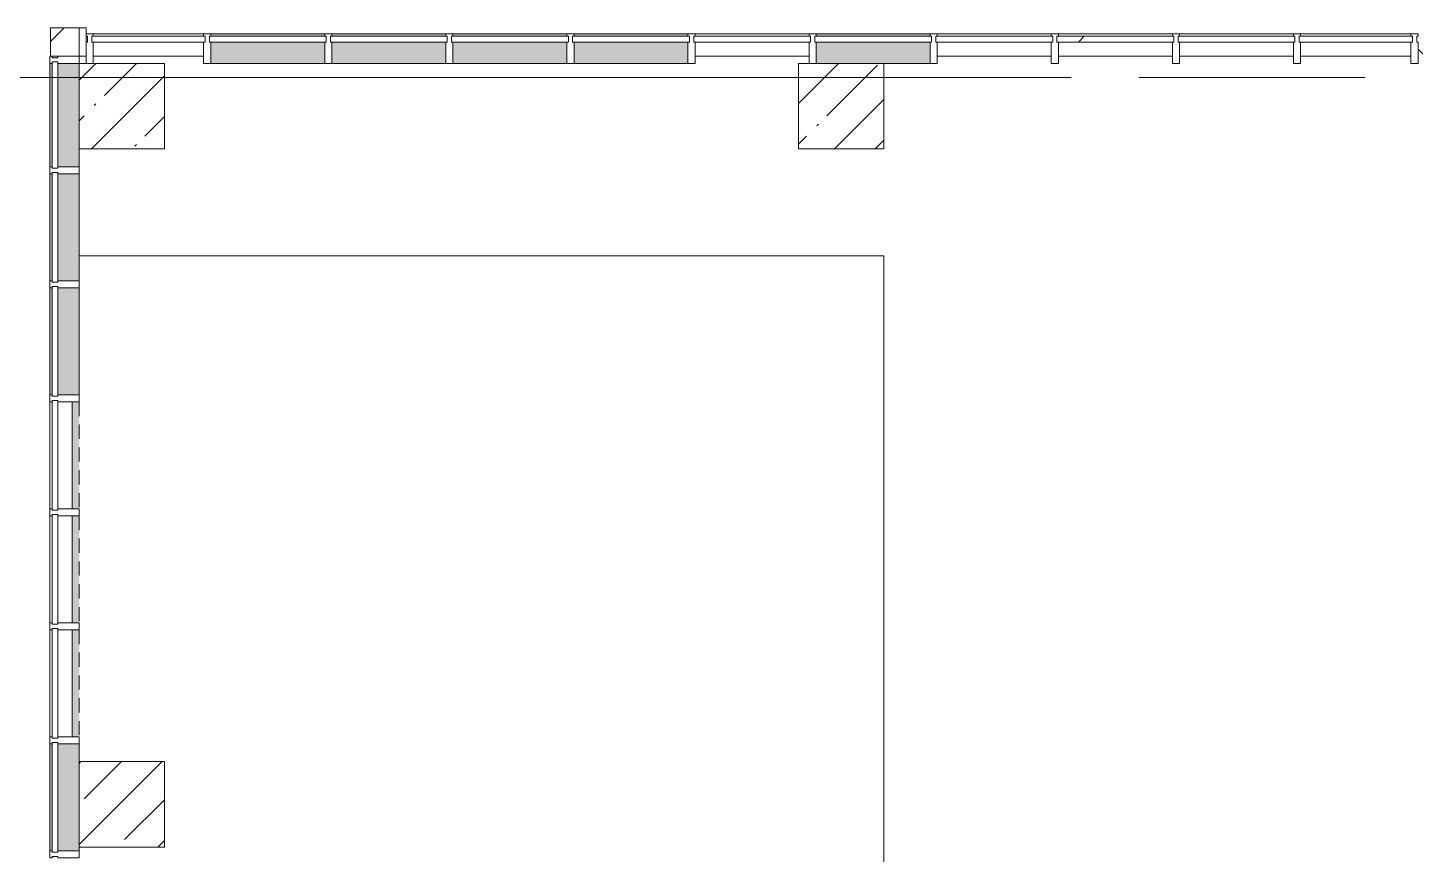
# Model space of a CAD drawing. Header units: millimetres. Extents: x 35147 to 231677, y -8553 to 29000.
# Drawn here: x 108368 to 118108, y 21550 to 27350 of the extents above; entities that cross this region are included whole.
import ezdxf

# ---------------------------------------------------------------- set-up
doc = ezdxf.new("R2010")
doc.units = ezdxf.units.MM
doc.linetypes.add('200_ШТРИХ__ш1_п0_6_', pattern=[160, 100, -60])
doc.linetypes.add('Осевая', pattern=[3175, 635, -476.25, 1587.5, -476.25])
for name, color, linetype, lineweight in [('A-DETL-MBND-1', 7, '200_ШТРИХ__ш1_п0_6_', 9), ('A-GLAZ-CURT-2', 7, 'Continuous', 5), ('A-GLAZ-CWMG-2', 7, 'Continuous', 5), ('A-WALL-2', 7, 'Continuous', 5), ('S-COLS-1', 7, 'Continuous', 5), ('Оси', 7, 'Continuous', 9), ('Оси-2', 7, 'Осевая', 9)]:
    doc.layers.add(name, color=color, linetype=linetype, lineweight=lineweight)
doc.layers.add('A-FLOR-1', color=7, linetype='Continuous', lineweight=5, true_color=0xaaaaaa)
doc.layers.add('A-GLAZ-CWMG-3', color=7, linetype='Continuous', lineweight=5, true_color=0x383e42)

# ---------------------------------------------------------------- blocks, each defined once
blk = doc.blocks.new('Прямоугольный импост - Импост структурный с накладкой - 190мм-22856805-2_9_2_птичка')
at = {"layer": 'A-GLAZ-CWMG-2'}
for p, q in [((0, 17), (-50, 17)), ((-50, 17), (-50, 0)), ((-50, 0), (-40, 0)), ((-40, 0), (-40, -40)), ((-10, -40), (-10, 0)), ((-10, 0), (-0.1, 0)), ((0, 11.1), (0, 17)), ((-40, -40), (-50, -40)), ((-50, -40), (-50, -190)), ((-0.1, -40), (-10, -40)), ((-50, -190), (0, -190))]:
    blk.add_line(p, q, dxfattribs=at)
blk = doc.blocks.new('Системная панель - Стекло - 40мм-22858580-2_9_2_птичка')
at = {"layer": 'A-GLAZ-CURT-2'}
for p, q in [((372.5, 40), (-372.5, 40)), ((-372.5, 40), (-372.5, 0)), ((-372.5, 0), (372.5, 0)), ((372.5, 0), (372.5, 40))]:
    blk.add_line(p, q, dxfattribs=at)
blk = doc.blocks.new('Системная панель - Стекло - 40мм-V262-2_9_2_птичка')
at = {"layer": 'A-GLAZ-CURT-2'}
for p, q in [((385, 40), (-385, 40)), ((-385, 40), (-385, 0)), ((-385, 0), (385, 0)), ((385, 0), (385, 40))]:
    blk.add_line(p, q, dxfattribs=at)
blk = doc.blocks.new('Прямоугольный импост - Импост структурный с накладкой - 190мм-22856798-2_9_2_птичка')
at = {"layer": 'A-GLAZ-CWMG-2'}
for p, q in [((-25, 0), (-25, 17)), ((-25, 17), (25, 17)), ((-15, 0), (-25, 0)), ((-15, -40), (-15, 0)), ((25, 0), (15, 0)), ((15, 0), (15, -40)), ((25, 17), (25, 0)), ((-25, -190), (-25, -40)), ((-25, -40), (-15, -40)), ((15, -40), (25, -40)), ((25, -40), (25, -190)), ((25, -190), (-25, -190))]:
    blk.add_line(p, q, dxfattribs=at)
blk = doc.blocks.new('Прямоугольный импост - Импост структурный с накладкой - 160мм-22858437-2_9_2_птичка')
at = {"layer": 'A-GLAZ-CWMG-2'}
for p, q in [((3854.1, 23925.1), (3854.1, 23175.1)), ((4011.1, 23925.1), (4011.1, 23175.1))]:
    blk.add_line(p, q, dxfattribs=at)
blk = doc.blocks.new('Системная панель - Стекло - 40мм-V263-2_9_2_птичка')
at = {"layer": 'A-GLAZ-CURT-2'}
for p, q in [((385, 40), (-385, 40)), ((-385, 40), (-385, 0)), ((-385, 0), (385, 0)), ((385, 0), (385, 40))]:
    blk.add_line(p, q, dxfattribs=at)
blk = doc.blocks.new('Системная панель - Стекло - 40мм-V264-2_9_2_птичка')
at = {"layer": 'A-GLAZ-CURT-2'}
h = blk.add_hatch(dxfattribs=at)
h.set_pattern_fill('FP_103', color=256, style=0, pattern_type=2)
h.set_pattern_definition([(135, (23850.1, -4371.1), (-1414.21, -1414.21), [1000, -3000]), (135, (24350.1, -5371.1), (-1414.21, -1414.21), [3000, -1000]), (135, (24850.1, -3371.1), (-1414.21, -1414.21), [1000, -3000])])
h.paths.add_polyline_path([(385, 40), (-385, 40), (-385, 0), (385, 0)])
for p, q in [((385, 40), (-385, 40)), ((-385, 40), (-385, 0)), ((-385, 0), (385, 0)), ((385, 0), (385, 40))]:
    blk.add_line(p, q, dxfattribs=at)
blk = doc.blocks.new('Системная панель - Стекло - 40мм-22856069-2_9_2_птичка')
at = {"layer": 'A-GLAZ-CURT-2'}
for p, q in [((397.5, 0), (-397.5, 0)), ((-397.5, 0), (-397.5, -40)), ((397.5, -40), (397.5, 0)), ((-397.5, -40), (397.5, -40))]:
    blk.add_line(p, q, dxfattribs=at)
blk = doc.blocks.new('Системная панель - Стекло - 40мм-22856070-2_9_2_птичка')
at = {"layer": 'A-GLAZ-CURT-2'}
h = blk.add_hatch(dxfattribs=at)
h.set_pattern_fill('FP_104', color=256, style=0, pattern_type=2)
h.set_pattern_definition([(45, (-9285, -26790), (-1414.21, 1414.21), [1000, -3000]), (45, (-10285, -27290), (-1414.21, 1414.21), [3000, -1000]), (45, (-8285, -27790), (-1414.21, 1414.21), [1000, -3000])])
h.paths.add_polyline_path([(410, -40), (410, 0), (-410, 0), (-410, -40)])
for p, q in [((410, 0), (-410, 0)), ((-410, 0), (-410, -40)), ((-410, -40), (410, -40)), ((410, -40), (410, 0))]:
    blk.add_line(p, q, dxfattribs=at)
blk = doc.blocks.new('Системная панель - Стекло - 40мм-V265-2_9_2_птичка')
at = {"layer": 'A-GLAZ-CURT-2'}
for p, q in [((410, 0), (-410, 0)), ((-410, 0), (-410, -40)), ((-410, -40), (410, -40)), ((410, -40), (410, 0))]:
    blk.add_line(p, q, dxfattribs=at)
blk = doc.blocks.new('Системная панель - Стекло - 40мм-22856305-2_9_2_птичка')
at = {"layer": 'A-GLAZ-CURT-2'}
h = blk.add_hatch(dxfattribs=at)
h.set_pattern_fill('FP_105', color=256, style=0, pattern_type=2)
h.set_pattern_definition([(45, (-11835.1, -26790), (-1414.21, 1414.21), [1000, -3000]), (45, (-12835.1, -27290), (-1414.21, 1414.21), [3000, -1000]), (45, (-10835.1, -27790), (-1414.21, 1414.21), [1000, -3000])])
h.paths.add_polyline_path([(410.1, -40), (410.1, 0), (-410.1, 0), (-410.1, -40)])
for p, q in [((410.1, 0), (-410.1, 0)), ((-410.1, 0), (-410.1, -40)), ((-410.1, -40), (410.1, -40)), ((410.1, -40), (410.1, 0))]:
    blk.add_line(p, q, dxfattribs=at)
blk = doc.blocks.new('Системная панель - Стекло - 40мм-V266-2_9_2_птичка')
at = {"layer": 'A-GLAZ-CURT-2'}
for p, q in [((410, 0), (-410, 0)), ((-410, 0), (-410, -40)), ((-410, -40), (410, -40)), ((410, -40), (410, 0))]:
    blk.add_line(p, q, dxfattribs=at)
blk = doc.blocks.new('Системная панель - Стекло - 40мм-V267-2_9_2_птичка')
at = {"layer": 'A-GLAZ-CURT-2'}
for p, q in [((397.5, 0), (-397.5, 0)), ((-397.5, 0), (-397.5, -40)), ((397.5, -40), (397.5, 0)), ((-397.5, -40), (397.5, -40))]:
    blk.add_line(p, q, dxfattribs=at)
blk = doc.blocks.new('Прямоугольный импост - Импост структурный с накладкой - 190мм-22856073-2_9_2_птичка')
at = {"layer": 'A-GLAZ-CWMG-2'}
for p, q in [((-50, 40), (-50, 190)), ((-50, 190), (0, 190)), ((0, 190), (0, 40)), ((-40, 40), (-50, 40)), ((-50, -17), (-50, 0)), ((-50, 0), (-40, 0)), ((-40, 0), (-40, 40)), ((-10, 40), (-10, 0)), ((0, 40), (-10, 40)), ((-10, 0), (0, 0)), ((0, 0), (0, -17)), ((0, -17), (-50, -17))]:
    blk.add_line(p, q, dxfattribs=at)
blk = doc.blocks.new('Прямоугольный импост - Импост структурный с накладкой - 160мм-22794259-2_9_2_птичка')
at = {"layer": 'A-GLAZ-CWMG-2'}
for p, q in [((4160, 27307), (4935, 27307)), ((4160, 27150), (4935, 27150))]:
    blk.add_line(p, q, dxfattribs=at)
blk = doc.blocks.new('Прямоугольный импост - Импост структурный с накладкой - 160мм-20149070-2_9_2_птичка')
at = {"layer": 'A-GLAZ-CWMG-2'}
for p, q in [((8385, 27307), (9185, 27307)), ((8385, 27150), (9185, 27150))]:
    blk.add_line(p, q, dxfattribs=at)
blk = doc.blocks.new('Прямоугольный импост - Импост структурный с накладкой - 160мм-22794460-2_9_2_птичка')
at = {"layer": 'A-GLAZ-CWMG-2'}
for p, q in [((10935, 27307), (11285, 27307)), ((10935, 27150), (11285, 27150))]:
    blk.add_line(p, q, dxfattribs=at)
blk = doc.blocks.new('Прямоугольный импост - Импост структурный с накладкой - 160мм-22794342-2_9_2_птичка')
at = {"layer": 'A-GLAZ-CWMG-2'}
for p, q in [((11285, 27307), (11735.3, 27307)), ((11285, 27150), (11735.3, 27150))]:
    blk.add_line(p, q, dxfattribs=at)
blk = doc.blocks.new('Прямоугольный импост - Импост структурный с накладкой - 190мм-22856065-2_9_2_птичка')
at = {"layer": 'A-GLAZ-CWMG-2'}
for p, q in [((-25, 40), (-25, 190)), ((-25, 190), (25, 190)), ((25, 190), (25, 40)), ((-15, 40), (-25, 40)), ((-25, -17), (-25, 0)), ((-25, 0), (-15, 0)), ((-15, 0), (-15, 40)), ((15, 40), (15, 0)), ((25, 40), (15, 40)), ((15, 0), (25, 0)), ((25, 0), (25, -17)), ((25, -17), (-25, -17))]:
    blk.add_line(p, q, dxfattribs=at)
blk = doc.blocks.new('Прямоугольный импост - Импост структурный с накладкой - 190мм-V268-2_9_2_птичка')
at = {"layer": 'A-GLAZ-CWMG-2'}
for p, q in [((-50, 190), (-50, 40)), ((0, 40), (0, 190)), ((-50, 40), (-40, 40)), ((-40, 0), (-50, 0)), ((-50, 0), (-50, -17)), ((-40, 40), (-40, 0)), ((-10, 0), (-10, 40)), ((-10, 40), (0, 40)), ((0, 0), (-10, 0)), ((0, -17), (0, 0)), ((-50, -17), (0, -17))]:
    blk.add_line(p, q, dxfattribs=at)
blk = doc.blocks.new('Системная панель - Стекло - 40мм-V293-2_9_2_птичка')
at = {"layer": 'A-GLAZ-CURT-2'}
h = blk.add_hatch(dxfattribs=at)
h.set_pattern_fill('FP_122', color=256, style=0, pattern_type=2)
h.set_pattern_definition([(135, (24650.1, -4371.1), (-1414.21, -1414.21), [1000, -3000]), (135, (25150.1, -5371.1), (-1414.21, -1414.21), [3000, -1000]), (135, (25650.1, -3371.1), (-1414.21, -1414.21), [1000, -3000])])
h.paths.add_polyline_path([(385, 40), (-385, 40), (-385, 0), (385, 0)])
for p, q in [((385, 40), (-385, 40)), ((-385, 40), (-385, 0)), ((-385, 0), (385, 0)), ((385, 0), (385, 40))]:
    blk.add_line(p, q, dxfattribs=at)
blk = doc.blocks.new('Прямоугольный импост - Импост структурный с накладкой - 190мм-V294-2_9_2_птичка')
at = {"layer": 'A-GLAZ-CWMG-3'}
for points in [[(3871.1, 24775.1), (3871.1, 25525.1), (3854.1, 25525.1), (3854.1, 24775.1)], [(4061.1, 24775.1), (4061.1, 25525.1), (3911.1, 25525.1), (3911.1, 24775.1)]]:
    blk.add_hatch(color=256, dxfattribs=at).paths.add_polyline_path(points)
at = {"layer": 'A-GLAZ-CWMG-2'}
for p, q in [((3854.1, 25525.1), (3854.1, 24775.1)), ((4061.1, 25525.1), (4061.1, 24775.1))]:
    blk.add_line(p, q, dxfattribs=at)
blk = doc.blocks.new('Системная панель - Стекло - 40мм-V295-2_9_2_птичка')
at = {"layer": 'A-GLAZ-CURT-2'}
for p, q in [((410, 0), (-410, 0)), ((-410, 0), (-410, -40)), ((-410, -40), (410, -40)), ((410, -40), (410, 0))]:
    blk.add_line(p, q, dxfattribs=at)
blk = doc.blocks.new('Прямоугольный импост - Импост структурный с накладкой - 190мм-23186024-2_9_2_птичка')
at = {"layer": 'A-GLAZ-CWMG-3'}
for points in [[(9987, 27290), (10035, 27290), (10035, 27307), (9235, 27307), (9235, 27290)], [(9987, 27100), (10035, 27100), (10035, 27250), (9235, 27250), (9235, 27100), (9710, 27100)]]:
    blk.add_hatch(color=256, dxfattribs=at).paths.add_polyline_path(points)
at = {"layer": 'A-GLAZ-CWMG-2'}
for p, q in [((9235, 27307), (10035, 27307)), ((9710, 27100), (10035, 27100))]:
    blk.add_line(p, q, dxfattribs=at)
blk = doc.blocks.new('Прямоугольный импост - Импост структурный с накладкой - 190мм-V296-2_9_2_птичка')
at = {"layer": 'A-GLAZ-CWMG-2'}
for p, q in [((-25, 40), (-25, 190)), ((25, 190), (25, 40)), ((-15, 40), (-25, 40)), ((-25, -17), (-25, 0)), ((-25, 0), (-15, 0)), ((-15, 0), (-15, 40)), ((15, 40), (15, 0)), ((25, 40), (15, 40)), ((15, 0), (25, 0)), ((25, 0), (25, -17)), ((25, -17), (-25, -17))]:
    blk.add_line(p, q, dxfattribs=at)
blk = doc.blocks.new('Системная панель - Стекло - 40мм-V297-2_9_2_птичка')
at = {"layer": 'A-GLAZ-CURT-2'}
for p, q in [((410, 0), (-410, 0)), ((-410, 0), (-410, -40)), ((-410, -40), (410, -40)), ((410, -40), (410, 0))]:
    blk.add_line(p, q, dxfattribs=at)
blk = doc.blocks.new('Прямоугольный импост - Импост структурный с накладкой - 190мм-V298-2_9_2_птичка')
at = {"layer": 'A-GLAZ-CWMG-3'}
for points in [[(8132, 27290), (8335, 27290), (8335, 27307), (7535, 27307), (7535, 27290)], [(8132, 27100), (8335, 27100), (8335, 27250), (7535, 27250), (7535, 27100)]]:
    blk.add_hatch(color=256, dxfattribs=at).paths.add_polyline_path(points)
at = {"layer": 'A-GLAZ-CWMG-2'}
for p, q in [((7535, 27307), (8335, 27307)), ((7535, 27100), (8335, 27100))]:
    blk.add_line(p, q, dxfattribs=at)
blk = doc.blocks.new('Системная панель - Стекло - 40мм-V325-2_9_2_птичка')
at = {"layer": 'A-GLAZ-CURT-2'}
for p, q in [((410, 0), (-410, 0)), ((-410, 0), (-410, -40)), ((-410, -40), (410, -40)), ((410, -40), (410, 0))]:
    blk.add_line(p, q, dxfattribs=at)
blk = doc.blocks.new('Системная панель - Стекло - 40мм-V326-2_9_2_птичка')
at = {"layer": 'A-GLAZ-CURT-2'}
for p, q in [((410, 0), (-410, 0)), ((-410, 0), (-410, -40)), ((-410, -40), (410, -40)), ((410, -40), (410, 0))]:
    blk.add_line(p, q, dxfattribs=at)
blk = doc.blocks.new('Прямоугольный импост - Импост структурный с накладкой - 190мм-22858574-2_9_2_птичка')
at = {"layer": 'A-GLAZ-CWMG-3'}
for points in [[(3871.1, 26375.1), (3871.1, 27100.1), (3854.1, 27100.1), (3854.1, 26375.1)], [(4061.1, 26375.1), (4060, 27100.1), (3911.1, 27100.1), (3911.1, 26375.1), (4060, 26375.1)]]:
    blk.add_hatch(color=256, dxfattribs=at).paths.add_polyline_path(points)
at = {"layer": 'A-GLAZ-CWMG-2'}
for p, q in [((3854.1, 27100.1), (3854.1, 26375.1)), ((4061.1, 26500), (4061.1, 26375.1))]:
    blk.add_line(p, q, dxfattribs=at)
blk = doc.blocks.new('BSC_Колонна _Прямоугольная - 200х200-22401950-2_9_2_птичка')
at = {"layer": 'S-COLS-1'}
h = blk.add_hatch(dxfattribs=at)
h.set_pattern_fill('FP_156', color=256, style=0, pattern_type=2)
h.set_pattern_definition([(45, (-3960, -27250), (-176.7767, 176.7767), [])])
h.paths.add_polyline_path([(100, -100), (100, 100), (-100, 100), (-100, -100)])
for p, q in [((100, 100), (-100, 100)), ((-100, 100), (-100, -100)), ((100, -100), (100, 100)), ((-100, -100), (100, -100))]:
    blk.add_line(p, q, dxfattribs=at)
blk = doc.blocks.new('Системная панель - Стекло - 40мм-V339-2_9_2_птичка')
at = {"layer": 'A-GLAZ-CURT-2'}
h = blk.add_hatch(dxfattribs=at)
h.set_pattern_fill('FP_157', color=256, style=0, pattern_type=2)
h.set_pattern_definition([(45, (-6735, -26790), (-1414.21, 1414.21), [1000, -3000]), (45, (-7735, -27290), (-1414.21, 1414.21), [3000, -1000]), (45, (-5735, -27790), (-1414.21, 1414.21), [1000, -3000])])
h.paths.add_polyline_path([(410, -40), (410, 0), (-410, 0), (-410, -40), (41.9, -40)])
for p, q in [((410, 0), (-410, 0)), ((-410, 0), (-410, -40)), ((-410, -40), (410, -40)), ((410, -40), (410, 0))]:
    blk.add_line(p, q, dxfattribs=at)
blk = doc.blocks.new('Системная панель - Стекло - 40мм-V340-2_9_2_птичка')
at = {"layer": 'A-GLAZ-CURT-2'}
for p, q in [((385, 40), (-385, 40)), ((-385, 40), (-385, 0)), ((-385, 0), (385, 0)), ((385, 0), (385, 40))]:
    blk.add_line(p, q, dxfattribs=at)
blk = doc.blocks.new('BSC_Колонна _Прямоугольная - 600х600-V344-2_9_2_птичка')
at = {"layer": 'S-COLS-1'}
h = blk.add_hatch(dxfattribs=at)
h.set_pattern_fill('FP_160', color=256, style=0, pattern_type=2)
h.set_pattern_definition([(45, (-9410, -26800), (-285.123, 285.123), []), (45, (-9124.88, -26800), (-285.123, 285.123), [504.031, -100.806, 16.764, -84.042])])
h.paths.add_polyline_path([(-300, -300), (300, -300), (300, 300), (-300, 300)])
for p, q in [((300, 300), (-300, 300)), ((-300, 300), (-300, -300)), ((300, -300), (300, 300)), ((-300, -300), (300, -300))]:
    blk.add_line(p, q, dxfattribs=at)
blk = doc.blocks.new('BSC_Колонна _Прямоугольная - 600х600-V345-2_9_2_птичка')
at = {"layer": 'S-COLS-1'}
h = blk.add_hatch(dxfattribs=at)
h.set_pattern_fill('FP_161', color=256, style=0, pattern_type=2)
h.set_pattern_definition([(45, (-4360, -26800), (-285.123, 285.123), []), (45, (-4074.88, -26800), (-285.123, 285.123), [504.031, -100.806, 16.764, -84.042])])
h.paths.add_polyline_path([(-300, -300), (300, -300), (300, 300), (-300, 300), (-300, 39.2)])
for p, q in [((300, 300), (-300, 300)), ((-300, 300), (-300, -300)), ((300, -300), (300, 300)), ((-300, -300), (300, -300))]:
    blk.add_line(p, q, dxfattribs=at)
blk = doc.blocks.new('BSC_Колонна _Прямоугольная - 600х600-V346-2_9_2_птичка')
at = {"layer": 'S-COLS-1'}
h = blk.add_hatch(dxfattribs=at)
h.set_pattern_fill('FP_163', color=256, style=0, pattern_type=2)
h.set_pattern_definition([(45, (-4360, -21900), (-285.123, 285.123), []), (45, (-4074.88, -21900), (-285.123, 285.123), [504.031, -100.806, 16.764, -84.042])])
h.paths.add_polyline_path([(-300, -300), (300, -300), (300, 300), (-300, 300), (-300, -266.9)])
for p, q in [((300, 300), (-300, 300)), ((-300, 300), (-300, -300)), ((300, -300), (300, 300)), ((-300, -300), (300, -300))]:
    blk.add_line(p, q, dxfattribs=at)
blk = doc.blocks.new('Системная панель - Стекло - 40мм-V355-2_9_2_птичка')
at = {"layer": 'A-GLAZ-CURT-2'}
for p, q in [((385, 40), (-385, 40)), ((-385, 40), (-385, 0)), ((-385, 0), (385, 0)), ((385, 0), (385, 40))]:
    blk.add_line(p, q, dxfattribs=at)
blk = doc.blocks.new('Прямоугольный импост - Импост структурный с накладкой - 190мм-V356-2_9_2_птичка')
at = {"layer": 'A-GLAZ-CWMG-3'}
for points in [[(3871.1, 21575.1), (3871.1, 22325.1), (3854.1, 22325.1), (3854.1, 21575.1)], [(4061.1, 21575.1), (4060, 22325.1), (3911.1, 22325.1), (3911.1, 21575.1), (4060, 21575.1)]]:
    blk.add_hatch(color=256, dxfattribs=at).paths.add_polyline_path(points)
at = {"layer": 'A-GLAZ-CWMG-2'}
for p, q in [((3854.1, 22325.1), (3854.1, 21575.1)), ((4061.1, 22325.1), (4061.1, 22200)), ((4061.1, 21600), (4061.1, 21575.1))]:
    blk.add_line(p, q, dxfattribs=at)
blk = doc.blocks.new('Прямоугольный импост - Импост структурный с накладкой - 190мм-V374-2_9_2_птичка')
at = {"layer": 'A-DETL-MBND-1'}
blk.add_hatch(color=256, dxfattribs=at).paths.add_polyline_path([(4061.1, 23975.1), (4061.1, 24725.1), (4011.1, 24725.1), (4011.1, 23975.1)])
blk.add_line((4061.1, 24725.1), (4061.1, 23975.1), dxfattribs=at)

msp = doc.modelspace()

# ---------------------------------------------------------------- hatches: boundary and pattern name
at = {"layer": 'A-WALL-2'}
h = msp.add_hatch(dxfattribs=at)
h.set_pattern_fill('FP_94', color=256, style=0, pattern_type=2)
h.set_pattern_definition([(135, (104667.4, 0), (-176.7767, -176.7767), [])])
h.paths.add_polyline_path([(118364.5, 27150), (118377.4, 27150), (118377.4, 27350), (118127.6, 27350), (118127.6, 27150)])
h.paths.add_polyline_path([(108727.4, 27150), (108777.4, 27150), (108777.4, 27350), (108727.4, 27350)])

# ---------------------------------------------------------------- linework, layer by layer
at = {"layer": 'A-FLOR-1'}
for p, q in [((114377.4, 25750), (108728.5, 25750)), ((114377.4, 20770), (114377.4, 25750))]:
    msp.add_line(p, q, dxfattribs=at)
at = {"layer": 'A-WALL-2'}
for p, q in [((108777.4, 27350), (108727.4, 27350)), ((108777.4, 27150), (108777.4, 27350)), ((108727.4, 27150), (108777.4, 27150))]:
    msp.add_line(p, q, dxfattribs=at)
at = {"layer": 'Оси'}
msp.add_line((102556.4, 27000), (115056.4, 27000), dxfattribs=at)
at = {"layer": 'Оси-2'}
msp.add_line((115056.4, 27000), (126027.4, 27000), dxfattribs=at)

# ---------------------------------------------------------------- block references
at = {"layer": 'A-DETL-MBND-1'}
for p in [(104667.4, 0), (104667.4, -800), (104667.4, -1600)]:
    msp.add_blockref('Прямоугольный импост - Импост структурный с накладкой - 190мм-V374-2_9_2_птичка', p, dxfattribs=at)
at = {"layer": 'A-GLAZ-CURT-2'}
for name, p in [('Системная панель - Стекло - 40мм-22856069-2_9_2_птичка', (109214.9, 27290)), ('Системная панель - Стекло - 40мм-V326-2_9_2_птичка', (110052.4, 27290)), ('Системная панель - Стекло - 40мм-V339-2_9_2_птичка', (110902.4, 27290)), ('Системная панель - Стекло - 40мм-V325-2_9_2_птичка', (111752.4, 27290)), ('Системная панель - Стекло - 40мм-V297-2_9_2_птичка', (112602.4, 27290)), ('Системная панель - Стекло - 40мм-22856070-2_9_2_птичка', (113452.4, 27290)), ('Системная панель - Стекло - 40мм-V295-2_9_2_птичка', (114302.4, 27290)), ('Системная панель - Стекло - 40мм-V265-2_9_2_птичка', (115152.4, 27290)), ('Системная панель - Стекло - 40мм-22856305-2_9_2_птичка', (116002.5, 27290)), ('Системная панель - Стекло - 40мм-V266-2_9_2_птичка', (116852.6, 27290)), ('Системная панель - Стекло - 40мм-V267-2_9_2_птичка', (117690.1, 27290))]:
    msp.add_blockref(name, p, dxfattribs=at)
at = {"layer": 'A-GLAZ-CURT-2', "rotation": 269.9999999999999}
for name, p in [('Системная панель - Стекло - 40мм-22858580-2_9_2_птичка', (108538.5, 26737.6)), ('Системная панель - Стекло - 40мм-V340-2_9_2_птичка', (108538.5, 25950.1)), ('Системная панель - Стекло - 40мм-V293-2_9_2_птичка', (108538.5, 25150.1)), ('Системная панель - Стекло - 40мм-V264-2_9_2_птичка', (108538.5, 24350.1)), ('Системная панель - Стекло - 40мм-V262-2_9_2_птичка', (108538.5, 23550.1)), ('Системная панель - Стекло - 40мм-V263-2_9_2_птичка', (108538.5, 22750.1)), ('Системная панель - Стекло - 40мм-V355-2_9_2_птичка', (108538.5, 21950.1))]:
    msp.add_blockref(name, p, dxfattribs=at)
at = {"layer": 'A-GLAZ-CWMG-2'}
for name, p, rotation in [('Прямоугольный импост - Импост структурный с накладкой - 190мм-V268-2_9_2_птичка', (108777.4, 27290), 180), ('Прямоугольный импост - Импост структурный с накладкой - 190мм-22856805-2_9_2_птичка', (108538.5, 27150.1), 89.99999999999991)]:
    msp.add_blockref(name, p, dxfattribs=dict(at, rotation=rotation))
for name, p in [('Прямоугольный импост - Импост структурный с накладкой - 160мм-22794259-2_9_2_птичка', (104667.4, 0)), ('Прямоугольный импост - Импост структурный с накладкой - 190мм-V298-2_9_2_птичка', (102117.4, 0)), ('Прямоугольный импост - Импост структурный с накладкой - 190мм-V298-2_9_2_птичка', (102967.4, 0)), ('Прямоугольный импост - Импост структурный с накладкой - 190мм-V298-2_9_2_птичка', (103817.4, 0)), ('Прямоугольный импост - Импост структурный с накладкой - 190мм-V298-2_9_2_птичка', (104667.4, 0)), ('Прямоугольный импост - Импост структурный с накладкой - 160мм-20149070-2_9_2_птичка', (104667.4, 0)), ('Прямоугольный импост - Импост структурный с накладкой - 190мм-23186024-2_9_2_птичка', (104667.4, 0)), ('Прямоугольный импост - Импост структурный с накладкой - 160мм-20149070-2_9_2_птичка', (106367.4, 0)), ('Прямоугольный импост - Импост структурный с накладкой - 160мм-22794460-2_9_2_птичка', (104667.4, 0)), ('Прямоугольный импост - Импост структурный с накладкой - 160мм-22794342-2_9_2_птичка', (104667.4, 0)), ('Прямоугольный импост - Импост структурный с накладкой - 160мм-20149070-2_9_2_птичка', (108067.6, 0)), ('Прямоугольный импост - Импост структурный с накладкой - 160мм-22794259-2_9_2_птичка', (113142.6, 0)), ('Прямоугольный импост - Импост структурный с накладкой - 190мм-22858574-2_9_2_птичка', (104667.4, 0)), ('Прямоугольный импост - Импост структурный с накладкой - 190мм-V294-2_9_2_птичка', (104667.4, 800)), ('Прямоугольный импост - Импост структурный с накладкой - 190мм-V294-2_9_2_птичка', (104667.4, 0)), ('Прямоугольный импост - Импост структурный с накладкой - 160мм-22858437-2_9_2_птичка', (104667.4, 800)), ('Прямоугольный импост - Импост структурный с накладкой - 160мм-22858437-2_9_2_птичка', (104667.4, 0)), ('Прямоугольный импост - Импост структурный с накладкой - 160мм-22858437-2_9_2_птичка', (104667.4, -800)), ('Прямоугольный импост - Импост структурный с накладкой - 190мм-V356-2_9_2_птичка', (104667.4, 0))]:
    msp.add_blockref(name, p, dxfattribs=at)
at = {"layer": 'A-GLAZ-CWMG-2', "extrusion": (0, 0, -1)}
for name, p, rotation in [('Прямоугольный импост - Импост структурный с накладкой - 190мм-22856065-2_9_2_птичка', (-109627.4, 27290), 180), ('Прямоугольный импост - Импост структурный с накладкой - 190мм-22856065-2_9_2_птичка', (-110477.4, 27290), 180), ('Прямоугольный импост - Импост структурный с накладкой - 190мм-22856065-2_9_2_птичка', (-111327.4, 27290), 180), ('Прямоугольный импост - Импост структурный с накладкой - 190мм-22856065-2_9_2_птичка', (-112177.4, 27290), 180), ('Прямоугольный импост - Импост структурный с накладкой - 190мм-22856065-2_9_2_птичка', (-113027.4, 27290), 180), ('Прямоугольный импост - Импост структурный с накладкой - 190мм-V296-2_9_2_птичка', (-113877.4, 27290), 180), ('Прямоугольный импост - Импост структурный с накладкой - 190мм-22856065-2_9_2_птичка', (-114727.4, 27290), 180), ('Прямоугольный импост - Импост структурный с накладкой - 190мм-22856065-2_9_2_птичка', (-115577.4, 27290), 180), ('Прямоугольный импост - Импост структурный с накладкой - 190мм-22856065-2_9_2_птичка', (-116427.6, 27290), 180), ('Прямоугольный импост - Импост структурный с накладкой - 190мм-22856065-2_9_2_птичка', (-117277.6, 27290), 180), ('Прямоугольный импост - Импост структурный с накладкой - 190мм-22856073-2_9_2_птичка', (-118127.6, 27290), 180), ('Прямоугольный импост - Импост структурный с накладкой - 190мм-22856798-2_9_2_птичка', (-108538.5, 26350.1), 270.0000000000001), ('Прямоугольный импост - Импост структурный с накладкой - 190мм-22856798-2_9_2_птичка', (-108538.5, 25550.1), 270.0000000000001), ('Прямоугольный импост - Импост структурный с накладкой - 190мм-22856798-2_9_2_птичка', (-108538.5, 24750.1), 270.0000000000001), ('Прямоугольный импост - Импост структурный с накладкой - 190мм-22856798-2_9_2_птичка', (-108538.5, 23950.1), 270.0000000000001), ('Прямоугольный импост - Импост структурный с накладкой - 190мм-22856798-2_9_2_птичка', (-108538.5, 23150.1), 270.0000000000001), ('Прямоугольный импост - Импост структурный с накладкой - 190мм-22856798-2_9_2_птичка', (-108538.5, 22350.1), 270.0000000000001), ('Прямоугольный импост - Импост структурный с накладкой - 190мм-22856798-2_9_2_птичка', (-108538.5, 21550.1), 270.0000000000001)]:
    msp.add_blockref(name, p, dxfattribs=dict(at, rotation=rotation))
at = {"layer": 'S-COLS-1'}
for name, p in [('BSC_Колонна _Прямоугольная - 200х200-22401950-2_9_2_птичка', (108627.4, 27250)), ('BSC_Колонна _Прямоугольная - 600х600-V345-2_9_2_птичка', (109027.4, 26800)), ('BSC_Колонна _Прямоугольная - 600х600-V344-2_9_2_птичка', (114077.4, 26800)), ('BSC_Колонна _Прямоугольная - 600х600-V346-2_9_2_птичка', (109027.4, 21900))]:
    msp.add_blockref(name, p, dxfattribs=at)

doc.saveas('drawing.dxf')
